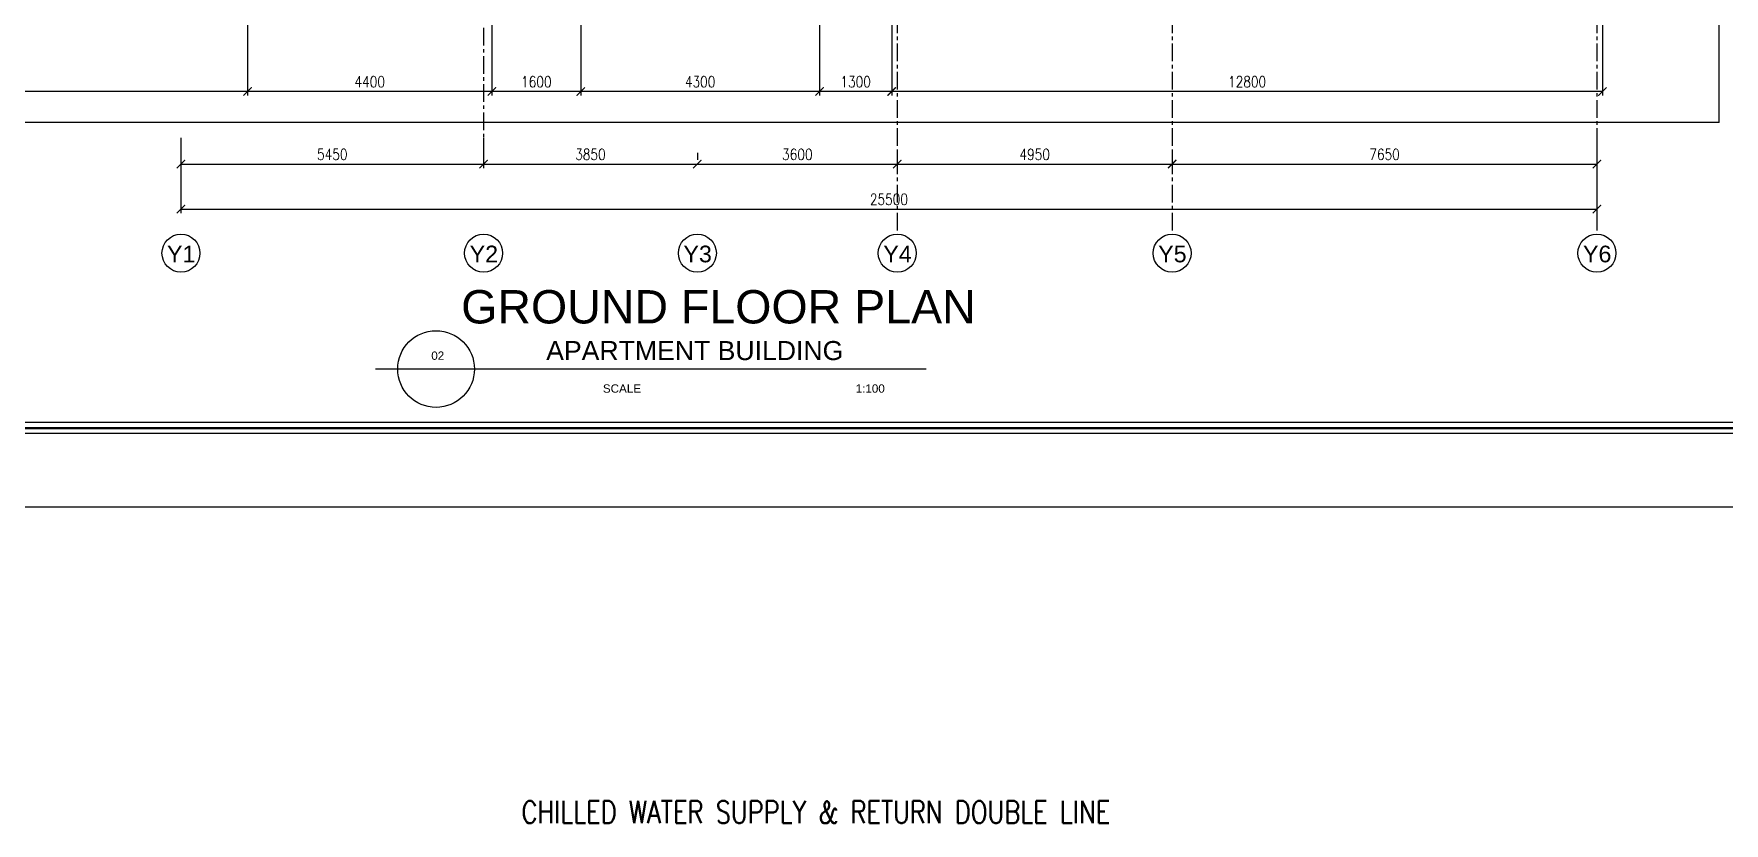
# Model space of a CAD drawing. Header units: millimetres. Extents: x -1288794 to 2153086, y -2701644 to -1335282.
# Drawn here: x 1608448 to 1638890, y -1525183 to -1510969 of the extents above; entities that cross this region are included whole.
import ezdxf
from ezdxf.enums import TextEntityAlignment as Align

# ---------------------------------------------------------------- set-up
doc = ezdxf.new("R2010")
doc.units = ezdxf.units.MM
doc.header["$LTSCALE"] = 100
doc.header["$PDMODE"] = 34
doc.linetypes.add('CENTER', pattern=[50.8, 31.75, -6.35, 6.35, -6.35])
for name, color, linetype in [('A-ANNO-DIMS', 1, 'Continuous'), ('A-ANNO-SYMB', 33, 'Continuous'), ('A-ANNO-TEXT', 8, 'Continuous'), ('A-AREA', 8, 'CENTER'), ('A-GRID', 253, 'CENTER'), ('AC-SAD TEXT', 3, 'Continuous'), ('LOGO LINE', 7, 'Continuous'), ('LOGO1LINE', 7, 'Continuous'), ('TEXT', 4, 'Continuous')]:
    doc.layers.add(name, color=color, linetype=linetype)
doc.styles.add('ISTILO', font='sanss___.ttf', dxfattribs={"width": 0.8, "height": 400})
doc.styles.add('ROMANS', font='romans.shx', dxfattribs={"width": 0.8})
doc.styles.add('SANSSERIF', font='sas_____.pfb')
doc.styles.add('SIMPLEX', font='simplex.shx', dxfattribs={"width": 0.8})
doc.dimstyles.new('100 of DIM2', dxfattribs={"dimscale": 0, "dimtxt": 200, "dimasz": 150, "dimexe": 75, "dimexo": 200, "dimgap": 75, "dimtad": 1, "dimdec": 0, "dimrnd": 5, "dimzin": 0, "dimdsep": 46, "dimtxsty": 'ROMANS', "dimblk": 'ARCHTICK', "dimcen": 100, "dimclrd": 94, "dimclre": 94, "dimclrt": 2, "dimadec": 0, "dimazin": 0, "dimtfac": 1, "dimtdec": 0, "dimtofl": 0, "dimtmove": 2, "dimatfit": 3, "dimldrblk": 'OPEN90', "dimfxl": 75, "dimtolj": 1, "dimtzin": 0, "dimarcsym": 0})

# ---------------------------------------------------------------- blocks, each defined once
blk = doc.blocks.new('_ArchTick')
at = {"color": 0, "linetype": 'ByBlock', "const_width": 0.15}
blk.add_lwpolyline([(-0.5, -0.5), (0.5, 0.5)], dxfattribs=at)
blk = doc.blocks.new('*D435')
at = {"layer": 'A-ANNO-DIMS', "color": 94, "lineweight": -2, "ltscale": 3, "transparency": 16777216}
for p, q in [((1611098, -1512840), (1611098, -1513390)), ((1616548, -1512840), (1616548, -1513390)), ((1611098, -1513315), (1616548, -1513315))]:
    blk.add_line(p, q, dxfattribs=at)
at = {"layer": 'Defpoints', "color": 0, "ltscale": 3, "transparency": 16777216}
for p in [(1611098, -1512640), (1616548, -1512640), (1616548, -1513315)]:
    blk.add_point(p, dxfattribs=at)
at = {"layer": 'A-ANNO-DIMS', "color": 94, "lineweight": -2, "ltscale": 3, "transparency": 16777216, "xscale": 150, "yscale": 150, "zscale": 150, "rotation": 180}
blk.add_blockref('_ArchTick', (1611098, -1513315), dxfattribs=at)
at = {"layer": 'A-ANNO-DIMS', "color": 94, "lineweight": -2, "ltscale": 3, "transparency": 16777216, "xscale": 150, "yscale": 150, "zscale": 150}
blk.add_blockref('_ArchTick', (1616548, -1513315), dxfattribs=at)
at = {"layer": 'A-ANNO-DIMS', "color": 2, "ltscale": 3, "transparency": 16777216, "insert": (1613823, -1513140), "char_height": 200, "attachment_point": 5, "style": 'ROMANS'}
blk.add_mtext('\\A1;5450', dxfattribs=at)
blk = doc.blocks.new('_Open90')
at = {"color": 0, "linetype": 'ByBlock', "lineweight": -2}
for p, q in [((0, 0), (-1, 0)), ((-0.5, 0.5), (0, 0)), ((0, 0), (-0.5, -0.5))]:
    blk.add_line(p, q, dxfattribs=at)
blk = doc.blocks.new('*D436')
at = {"layer": 'A-ANNO-DIMS', "color": 94, "lineweight": -2, "ltscale": 3, "transparency": 16777216}
for p, q in [((1616548, -1512840), (1616548, -1513390)), ((1620398, -1513115), (1620398, -1513240)), ((1616548, -1513315), (1620398, -1513315))]:
    blk.add_line(p, q, dxfattribs=at)
at = {"layer": 'Defpoints', "color": 0, "ltscale": 3, "transparency": 16777216}
for p in [(1616548, -1512640), (1620398, -1513315), (1620398, -1513315)]:
    blk.add_point(p, dxfattribs=at)
at = {"layer": 'A-ANNO-DIMS', "color": 94, "lineweight": -2, "ltscale": 3, "transparency": 16777216, "xscale": 150, "yscale": 150, "zscale": 150, "rotation": 180}
blk.add_blockref('_ArchTick', (1616548, -1513315), dxfattribs=at)
at = {"layer": 'A-ANNO-DIMS', "color": 94, "lineweight": -2, "ltscale": 3, "transparency": 16777216, "xscale": 150, "yscale": 150, "zscale": 150}
blk.add_blockref('_ArchTick', (1620398, -1513315), dxfattribs=at)
at = {"layer": 'A-ANNO-DIMS', "color": 2, "ltscale": 3, "transparency": 16777216, "insert": (1618473, -1513140), "char_height": 200, "attachment_point": 5, "style": 'ROMANS'}
blk.add_mtext('\\A1;3850', dxfattribs=at)
blk = doc.blocks.new('*D437')
at = {"layer": 'A-ANNO-DIMS', "color": 94, "lineweight": -2, "ltscale": 3, "transparency": 16777216}
for p, q in [((1620398, -1513115), (1620398, -1513240)), ((1623998, -1513115), (1623998, -1513240)), ((1620398, -1513315), (1623998, -1513315))]:
    blk.add_line(p, q, dxfattribs=at)
at = {"layer": 'Defpoints', "color": 0, "ltscale": 3, "transparency": 16777216}
for p in [(1620398, -1513315), (1623998, -1513315), (1623998, -1513315)]:
    blk.add_point(p, dxfattribs=at)
at = {"layer": 'A-ANNO-DIMS', "color": 94, "lineweight": -2, "ltscale": 3, "transparency": 16777216, "xscale": 150, "yscale": 150, "zscale": 150, "rotation": 180}
blk.add_blockref('_ArchTick', (1620398, -1513315), dxfattribs=at)
at = {"layer": 'A-ANNO-DIMS', "color": 94, "lineweight": -2, "ltscale": 3, "transparency": 16777216, "xscale": 150, "yscale": 150, "zscale": 150}
blk.add_blockref('_ArchTick', (1623998, -1513315), dxfattribs=at)
at = {"layer": 'A-ANNO-DIMS', "color": 2, "ltscale": 3, "transparency": 16777216, "insert": (1622198, -1513140), "char_height": 200, "attachment_point": 5, "style": 'ROMANS'}
blk.add_mtext('\\A1;3600', dxfattribs=at)
blk = doc.blocks.new('*D438')
at = {"layer": 'A-ANNO-DIMS', "color": 94, "lineweight": -2, "ltscale": 3, "transparency": 16777216}
for p, q in [((1623998, -1513115), (1623998, -1513240)), ((1628948, -1513115), (1628948, -1513240)), ((1623998, -1513315), (1628948, -1513315))]:
    blk.add_line(p, q, dxfattribs=at)
at = {"layer": 'Defpoints', "color": 0, "ltscale": 3, "transparency": 16777216}
for p in [(1623998, -1513315), (1628948, -1513315), (1628948, -1513315)]:
    blk.add_point(p, dxfattribs=at)
at = {"layer": 'A-ANNO-DIMS', "color": 94, "lineweight": -2, "ltscale": 3, "transparency": 16777216, "xscale": 150, "yscale": 150, "zscale": 150, "rotation": 180}
blk.add_blockref('_ArchTick', (1623998, -1513315), dxfattribs=at)
at = {"layer": 'A-ANNO-DIMS', "color": 94, "lineweight": -2, "ltscale": 3, "transparency": 16777216, "xscale": 150, "yscale": 150, "zscale": 150}
blk.add_blockref('_ArchTick', (1628948, -1513315), dxfattribs=at)
at = {"layer": 'A-ANNO-DIMS', "color": 2, "ltscale": 3, "transparency": 16777216, "insert": (1626473, -1513140), "char_height": 200, "attachment_point": 5, "style": 'ROMANS'}
blk.add_mtext('\\A1;4950', dxfattribs=at)
blk = doc.blocks.new('*D439')
at = {"layer": 'A-ANNO-DIMS', "color": 94, "lineweight": -2, "ltscale": 3, "transparency": 16777216}
for p, q in [((1628948, -1513115), (1628948, -1513240)), ((1636598, -1513115), (1636598, -1513240)), ((1628948, -1513315), (1636598, -1513315))]:
    blk.add_line(p, q, dxfattribs=at)
at = {"layer": 'Defpoints', "color": 0, "ltscale": 3, "transparency": 16777216}
for p in [(1628948, -1513315), (1636598, -1513315), (1636598, -1513315)]:
    blk.add_point(p, dxfattribs=at)
at = {"layer": 'A-ANNO-DIMS', "color": 94, "lineweight": -2, "ltscale": 3, "transparency": 16777216, "xscale": 150, "yscale": 150, "zscale": 150, "rotation": 180}
blk.add_blockref('_ArchTick', (1628948, -1513315), dxfattribs=at)
at = {"layer": 'A-ANNO-DIMS', "color": 94, "lineweight": -2, "ltscale": 3, "transparency": 16777216, "xscale": 150, "yscale": 150, "zscale": 150}
blk.add_blockref('_ArchTick', (1636598, -1513315), dxfattribs=at)
at = {"layer": 'A-ANNO-DIMS', "color": 2, "ltscale": 3, "transparency": 16777216, "insert": (1632773, -1513140), "char_height": 200, "attachment_point": 5, "style": 'ROMANS'}
blk.add_mtext('\\A1;7650', dxfattribs=at)
blk = doc.blocks.new('*D440')
at = {"layer": 'A-ANNO-DIMS', "color": 94, "lineweight": -2, "ltscale": 3, "transparency": 16777216}
for p, q in [((1611098, -1512975), (1611098, -1514200)), ((1636598, -1512975), (1636598, -1514200)), ((1611098, -1514125), (1636598, -1514125))]:
    blk.add_line(p, q, dxfattribs=at)
at = {"layer": 'Defpoints', "color": 0, "ltscale": 3, "transparency": 16777216}
for p in [(1611098, -1512775), (1636598, -1512775), (1636598, -1514125)]:
    blk.add_point(p, dxfattribs=at)
at = {"layer": 'A-ANNO-DIMS', "color": 94, "lineweight": -2, "ltscale": 3, "transparency": 16777216, "xscale": 150, "yscale": 150, "zscale": 150, "rotation": 180}
blk.add_blockref('_ArchTick', (1611098, -1514125), dxfattribs=at)
at = {"layer": 'A-ANNO-DIMS', "color": 94, "lineweight": -2, "ltscale": 3, "transparency": 16777216, "xscale": 150, "yscale": 150, "zscale": 150}
blk.add_blockref('_ArchTick', (1636598, -1514125), dxfattribs=at)
at = {"layer": 'A-ANNO-DIMS', "color": 2, "ltscale": 3, "transparency": 16777216, "insert": (1623848, -1513950), "char_height": 200, "attachment_point": 5, "style": 'ROMANS'}
blk.add_mtext('\\A1;25500', dxfattribs=at)
blk = doc.blocks.new('*D441')
at = {"layer": 'A-ANNO-DIMS', "color": 94, "linetype": 'Continuous', "lineweight": -2, "ltscale": 3, "transparency": 16777216}
for p, q in [((1623898, -1509469), (1623898, -1512083)), ((1636698, -1509469), (1636698, -1512083)), ((1636698, -1512008), (1623898, -1512008))]:
    blk.add_line(p, q, dxfattribs=at)
at = {"layer": 'Defpoints', "color": 0, "linetype": 'Continuous', "ltscale": 3, "transparency": 16777216}
for p in [(1623898, -1509269), (1636698, -1509269), (1623898, -1512008)]:
    blk.add_point(p, dxfattribs=at)
at = {"layer": 'A-ANNO-DIMS', "color": 94, "linetype": 'Continuous', "lineweight": -2, "ltscale": 3, "transparency": 16777216, "xscale": 150, "yscale": 150, "zscale": 150, "rotation": 180}
blk.add_blockref('_ArchTick', (1623898, -1512008), dxfattribs=at)
at = {"layer": 'A-ANNO-DIMS', "color": 94, "linetype": 'Continuous', "lineweight": -2, "ltscale": 3, "transparency": 16777216, "xscale": 150, "yscale": 150, "zscale": 150}
blk.add_blockref('_ArchTick', (1636698, -1512008), dxfattribs=at)
at = {"layer": 'A-ANNO-DIMS', "color": 2, "linetype": 'Continuous', "ltscale": 3, "transparency": 16777216, "insert": (1630298, -1511833), "char_height": 200, "attachment_point": 5, "style": 'ROMANS'}
blk.add_mtext('\\A1;12800', dxfattribs=at)
blk = doc.blocks.new('*D442')
at = {"layer": 'A-ANNO-DIMS', "color": 94, "linetype": 'Continuous', "lineweight": -2, "ltscale": 3, "transparency": 16777216}
for p, q in [((1622598, -1509469), (1622598, -1512083)), ((1623898, -1509469), (1623898, -1512083)), ((1623898, -1512008), (1622598, -1512008))]:
    blk.add_line(p, q, dxfattribs=at)
at = {"layer": 'Defpoints', "color": 0, "linetype": 'Continuous', "ltscale": 3, "transparency": 16777216}
for p in [(1622598, -1509269), (1623898, -1509269), (1622598, -1512008)]:
    blk.add_point(p, dxfattribs=at)
at = {"layer": 'A-ANNO-DIMS', "color": 94, "linetype": 'Continuous', "lineweight": -2, "ltscale": 3, "transparency": 16777216, "xscale": 150, "yscale": 150, "zscale": 150, "rotation": 180}
blk.add_blockref('_ArchTick', (1622598, -1512008), dxfattribs=at)
at = {"layer": 'A-ANNO-DIMS', "color": 94, "linetype": 'Continuous', "lineweight": -2, "ltscale": 3, "transparency": 16777216, "xscale": 150, "yscale": 150, "zscale": 150}
blk.add_blockref('_ArchTick', (1623898, -1512008), dxfattribs=at)
at = {"layer": 'A-ANNO-DIMS', "color": 2, "linetype": 'Continuous', "ltscale": 3, "transparency": 16777216, "insert": (1623248, -1511833), "char_height": 200, "attachment_point": 5, "style": 'ROMANS'}
blk.add_mtext('\\A1;1300', dxfattribs=at)
blk = doc.blocks.new('*D443')
at = {"layer": 'A-ANNO-DIMS', "color": 94, "linetype": 'Continuous', "lineweight": -2, "ltscale": 3, "transparency": 16777216}
for p, q in [((1618298, -1509469), (1618298, -1512083)), ((1622598, -1509469), (1622598, -1512083)), ((1622598, -1512008), (1618298, -1512008))]:
    blk.add_line(p, q, dxfattribs=at)
at = {"layer": 'Defpoints', "color": 0, "linetype": 'Continuous', "ltscale": 3, "transparency": 16777216}
for p in [(1618298, -1509269), (1622598, -1509269), (1618298, -1512008)]:
    blk.add_point(p, dxfattribs=at)
at = {"layer": 'A-ANNO-DIMS', "color": 94, "linetype": 'Continuous', "lineweight": -2, "ltscale": 3, "transparency": 16777216, "xscale": 150, "yscale": 150, "zscale": 150, "rotation": 180}
blk.add_blockref('_ArchTick', (1618298, -1512008), dxfattribs=at)
at = {"layer": 'A-ANNO-DIMS', "color": 94, "linetype": 'Continuous', "lineweight": -2, "ltscale": 3, "transparency": 16777216, "xscale": 150, "yscale": 150, "zscale": 150}
blk.add_blockref('_ArchTick', (1622598, -1512008), dxfattribs=at)
at = {"layer": 'A-ANNO-DIMS', "color": 2, "linetype": 'Continuous', "ltscale": 3, "transparency": 16777216, "insert": (1620448, -1511833), "char_height": 200, "attachment_point": 5, "style": 'ROMANS'}
blk.add_mtext('\\A1;4300', dxfattribs=at)
blk = doc.blocks.new('*D444')
at = {"layer": 'A-ANNO-DIMS', "color": 94, "linetype": 'Continuous', "lineweight": -2, "ltscale": 3, "transparency": 16777216}
for p, q in [((1616698, -1509469), (1616698, -1512083)), ((1618298, -1509469), (1618298, -1512083)), ((1618298, -1512008), (1616698, -1512008))]:
    blk.add_line(p, q, dxfattribs=at)
at = {"layer": 'Defpoints', "color": 0, "linetype": 'Continuous', "ltscale": 3, "transparency": 16777216}
for p in [(1616698, -1509269), (1618298, -1509269), (1616698, -1512008)]:
    blk.add_point(p, dxfattribs=at)
at = {"layer": 'A-ANNO-DIMS', "color": 94, "linetype": 'Continuous', "lineweight": -2, "ltscale": 3, "transparency": 16777216, "xscale": 150, "yscale": 150, "zscale": 150, "rotation": 180}
blk.add_blockref('_ArchTick', (1616698, -1512008), dxfattribs=at)
at = {"layer": 'A-ANNO-DIMS', "color": 94, "linetype": 'Continuous', "lineweight": -2, "ltscale": 3, "transparency": 16777216, "xscale": 150, "yscale": 150, "zscale": 150}
blk.add_blockref('_ArchTick', (1618298, -1512008), dxfattribs=at)
at = {"layer": 'A-ANNO-DIMS', "color": 2, "linetype": 'Continuous', "ltscale": 3, "transparency": 16777216, "insert": (1617498, -1511833), "char_height": 200, "attachment_point": 5, "style": 'ROMANS'}
blk.add_mtext('\\A1;1600', dxfattribs=at)
blk = doc.blocks.new('*D445')
at = {"layer": 'A-ANNO-DIMS', "color": 94, "linetype": 'Continuous', "lineweight": -2, "ltscale": 3, "transparency": 16777216}
for p, q in [((1612298, -1509469), (1612298, -1512083)), ((1616698, -1509469), (1616698, -1512083)), ((1616698, -1512008), (1612298, -1512008))]:
    blk.add_line(p, q, dxfattribs=at)
at = {"layer": 'Defpoints', "color": 0, "linetype": 'Continuous', "ltscale": 3, "transparency": 16777216}
for p in [(1612298, -1509269), (1616698, -1509269), (1612298, -1512008)]:
    blk.add_point(p, dxfattribs=at)
at = {"layer": 'A-ANNO-DIMS', "color": 94, "linetype": 'Continuous', "lineweight": -2, "ltscale": 3, "transparency": 16777216, "xscale": 150, "yscale": 150, "zscale": 150, "rotation": 180}
blk.add_blockref('_ArchTick', (1612298, -1512008), dxfattribs=at)
at = {"layer": 'A-ANNO-DIMS', "color": 94, "linetype": 'Continuous', "lineweight": -2, "ltscale": 3, "transparency": 16777216, "xscale": 150, "yscale": 150, "zscale": 150}
blk.add_blockref('_ArchTick', (1616698, -1512008), dxfattribs=at)
at = {"layer": 'A-ANNO-DIMS', "color": 2, "linetype": 'Continuous', "ltscale": 3, "transparency": 16777216, "insert": (1614498, -1511833), "char_height": 200, "attachment_point": 5, "style": 'ROMANS'}
blk.add_mtext('\\A1;4400', dxfattribs=at)
blk = doc.blocks.new('*D446')
at = {"layer": 'A-ANNO-DIMS', "color": 94, "linetype": 'Continuous', "lineweight": -2, "ltscale": 3, "transparency": 16777216}
for p, q in [((1603698, -1509469), (1603698, -1512083)), ((1612298, -1509469), (1612298, -1512083)), ((1612298, -1512008), (1603698, -1512008))]:
    blk.add_line(p, q, dxfattribs=at)
at = {"layer": 'Defpoints', "color": 0, "linetype": 'Continuous', "ltscale": 3, "transparency": 16777216}
for p in [(1603698, -1509269), (1612298, -1509269), (1603698, -1512008)]:
    blk.add_point(p, dxfattribs=at)
at = {"layer": 'A-ANNO-DIMS', "color": 94, "linetype": 'Continuous', "lineweight": -2, "ltscale": 3, "transparency": 16777216, "xscale": 150, "yscale": 150, "zscale": 150, "rotation": 180}
blk.add_blockref('_ArchTick', (1603698, -1512008), dxfattribs=at)
at = {"layer": 'A-ANNO-DIMS', "color": 94, "linetype": 'Continuous', "lineweight": -2, "ltscale": 3, "transparency": 16777216, "xscale": 150, "yscale": 150, "zscale": 150}
blk.add_blockref('_ArchTick', (1612298, -1512008), dxfattribs=at)
at = {"layer": 'A-ANNO-DIMS', "color": 2, "linetype": 'Continuous', "ltscale": 3, "transparency": 16777216, "insert": (1607998, -1511833), "char_height": 200, "attachment_point": 5, "style": 'ROMANS'}
blk.add_mtext('\\A1;8600', dxfattribs=at)

msp = doc.modelspace()

# ---------------------------------------------------------------- linework, layer by layer
at = {"layer": 'A-ANNO-SYMB', "ltscale": 3}
for centre in [(1611098.2, -1514919.1), (1616548.2, -1514919.1), (1620398.2, -1514919.1), (1623998.2, -1514919.1), (1628948.2, -1514919.1), (1636598.2, -1514919.1)]:
    msp.add_circle(centre, 342.2, dxfattribs=at)
at = {"layer": 'A-AREA', "ltscale": 15}
for q in [(1638798.2, -1469568.6), (1603698.2, -1512568.6)]:
    msp.add_line((1638798.2, -1512568.6), q, dxfattribs=at)
at = {"layer": 'A-GRID', "ltscale": 0.1}
for p, q in [((1616548.2, -1465142.6), (1616548.2, -1513277)), ((1623998.2, -1466442.6), (1623998.2, -1514577)), ((1628948.2, -1466442.6), (1628948.2, -1514577)), ((1636598.2, -1466442.6), (1636598.2, -1514577))]:
    msp.add_line(p, q, dxfattribs=at)
at = {"layer": 'LOGO LINE'}
msp.add_lwpolyline([(1665234.4, -1519493.9), (1586476.3, -1519493.9), (1586476.3, -1463806.4), (1665234.4, -1463806.4)], close=True, dxfattribs=at)
at = {"layer": 'LOGO1LINE'}
for points in [[(1663908.5, -1518168), (1587802.2, -1518168), (1587802.2, -1465132.3), (1663908.5, -1465132.3)], [(1653599.8, -1517969.1), (1588001.1, -1517969.1), (1588001.1, -1465331.1), (1653599.8, -1465331.1)]]:
    msp.add_lwpolyline(points, close=True, dxfattribs=at)
at = {"layer": 'LOGO1LINE', "const_width": 39.8}
msp.add_lwpolyline([(1663809, -1518068.5), (1587901.6, -1518068.5), (1587901.6, -1465231.7), (1663809, -1465231.7)], close=True, dxfattribs=at)
at = {"layer": 'TEXT', "linetype": 'Continuous', "ltscale": 3}
msp.add_line((1624519.1, -1517005.2), (1614600.7, -1517005.2), dxfattribs=at)
msp.add_circle((1615692, -1517005.2), 690.6, dxfattribs=at)

# ---------------------------------------------------------------- texts
at = {"layer": 'A-ANNO-TEXT', "style": 'SANSSERIF'}
for s, height, p in [('Y2', 300, (1616552.8, -1515083.7)), ('Y3', 300, (1620402.8, -1515083.7)), ('Y6', 300, (1636602.8, -1515083.7)), ('Y1', 300, (1611102.8, -1515083.7)), ('Y4', 300, (1624002.8, -1515083.7)), ('Y5', 300, (1628952.8, -1515083.7)), ('02', 150, (1615722.8, -1516839.2)), ('SCALE', 150, (1619040, -1517431.3)), ('1:100', 150, (1623511.2, -1517431.3))]:
    msp.add_text(s, height=height, dxfattribs=at).set_placement(p, align=Align.CENTER)
at = {"layer": 'AC-SAD TEXT', "color": 4, "style": 'SIMPLEX', "width": 0.8}
msp.add_text('CHILLED WATER SUPPLY & RETURN DOUBLE LINE', height=400, dxfattribs=at).set_placement((1617231.4, -1525182.8))
at = {"layer": 'TEXT', "color": 7, "style": 'ISTILO'}
for s, height, p in [('GROUND FLOOR PLAN', 600, (1616144.4, -1516184.5)), ('APARTMENT BUILDING', 343, (1617675.6, -1516844.2, 0))]:
    msp.add_text(s, height=height, dxfattribs=at).set_placement(p)

# ---------------------------------------------------------------- dimensions: what is measured, and where the dimension line sits
at = {"layer": 'A-ANNO-DIMS', "linetype": 'Continuous', "ltscale": 3}
for base, p1, p2, picture, middle in [((1603698.2, -1512007.6), (1612298.2, -1509268.6), (1603698.2, -1509268.6), '*D446', (1607998.2, -1511832.6)), ((1612298.2, -1512007.6), (1616698.2, -1509268.6), (1612298.2, -1509268.6), '*D445', (1614498.2, -1511832.6)), ((1616698.2, -1512007.6), (1618298.2, -1509268.6), (1616698.2, -1509268.6), '*D444', (1617498.2, -1511832.6)), ((1618298.2, -1512007.6), (1622598.2, -1509268.6), (1618298.2, -1509268.6), '*D443', (1620448.2, -1511832.6)), ((1622598.2, -1512007.6), (1623898.2, -1509268.6), (1622598.2, -1509268.6), '*D442', (1623248.2, -1511832.6)), ((1623898.2, -1512007.6), (1636698.2, -1509268.6), (1623898.2, -1509268.6), '*D441', (1630298.2, -1511832.6))]:
    dim = msp.add_linear_dim(base=base, p1=p1, p2=p2, dimstyle='100 of DIM2', override={"dimscale": 1}, dxfattribs=at)
    dim.commit()
    dim.dimension.update_dxf_attribs({"geometry": picture, "text_midpoint": middle})
at = {"layer": 'A-ANNO-DIMS', "ltscale": 3}
for base, p1, p2, picture, middle in [((1616548.2, -1513315.3), (1611098.2, -1512640), (1616548.2, -1512640), '*D435', (1613823.2, -1513140.3)), ((1620398.2, -1513315.3), (1616548.2, -1512640), (1620398.2, -1513315.3), '*D436', (1618473.2, -1513140.3)), ((1636598.2, -1514125.5), (1611098.2, -1512774.8), (1636598.2, -1512774.8), '*D440', (1623848.2, -1513950.5)), ((1623998.2, -1513315.3), (1620398.2, -1513315.3), (1623998.2, -1513315.3), '*D437', (1622198.2, -1513140.3)), ((1628948.2, -1513315.3), (1623998.2, -1513315.3), (1628948.2, -1513315.3), '*D438', (1626473.2, -1513140.3)), ((1636598.2, -1513315.3), (1628948.2, -1513315.3), (1636598.2, -1513315.3), '*D439', (1632773.2, -1513140.3))]:
    dim = msp.add_linear_dim(base=base, p1=p1, p2=p2, dimstyle='100 of DIM2', override={"dimscale": 1}, dxfattribs=at)
    dim.commit()
    dim.dimension.update_dxf_attribs({"geometry": picture, "text_midpoint": middle})

doc.saveas('drawing.dxf')
